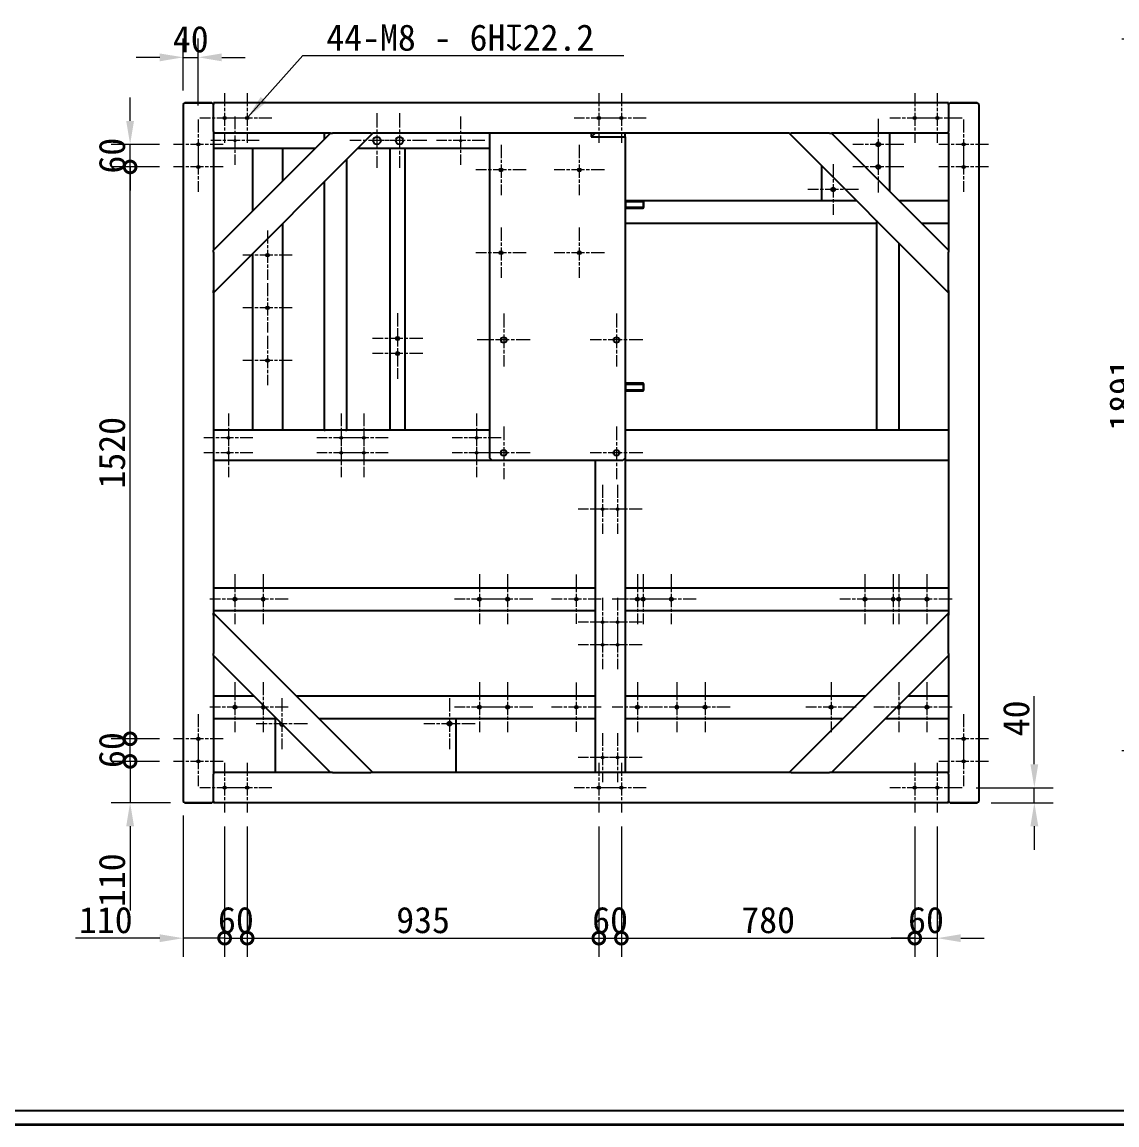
# Model space of a CAD drawing. Header units: millimetres. Extents: x 150 to 14713, y 137 to 10363.
# Drawn here: x 3353 to 6264, y 137 to 3069 of the extents above; entities that cross this region are included whole.
import ezdxf

# ---------------------------------------------------------------- set-up
doc = ezdxf.new("R2010")
doc.units = ezdxf.units.MM
doc.header["$LTSCALE"] = 25
doc.linetypes.add('CHAIN', pattern=[0.3543, 0.2362, -0.0295, 0.0591, -0.0295])
for name, color, linetype, lineweight, true_color in [('中心标记 (ISO)', 1, 'CHAIN', 18, 0xff0000), ('尺寸 (ISO)', 7, 'Continuous', 18, 0x008000), ('符号 (ISO)', 7, 'Continuous', 18, 0x008000)]:
    doc.layers.add(name, color=color, linetype=linetype, lineweight=lineweight, true_color=true_color)
doc.layers.add('可见 (ISO)', color=7, linetype='Continuous', lineweight=25)
doc.layers.add('图框 (ISO)', color=7, linetype='Continuous', lineweight=35)
doc.styles.add('文本样式74', font='SimSun.ttf')
doc.styles.add('最新国标', font='simfang.ttf')
doc.dimstyles.new('默认 (GB)', dxfattribs={"dimscale": 25, "dimtxt": 2.8, "dimasz": 2.5, "dimexe": 2, "dimexo": 1.5, "dimgap": 0.5, "dimtad": 1, "dimtoh": 1, "dimdsep": 46, "dimtxsty": '最新国标', "dimcen": 0.09, "dimdle": 10, "dimclrd": 256, "dimclre": 256, "dimclrt": 256, "dimaunit": 1, "dimadec": 3, "dimazin": 2, "dimtfac": 0.535714, "dimtdec": 3, "dimtmove": 0, "dimatfit": 3, "dimfxl": 0, "dimtolj": 1, "dimlwd": -1, "dimlwe": -1, "dimarcsym": 0})
doc.dimstyles.new('默认 (GB)$7', dxfattribs={"dimscale": 25, "dimtxt": 2.8, "dimasz": 2.5, "dimexe": 2, "dimexo": 1.5, "dimgap": 0.5, "dimtad": 1, "dimtoh": 1, "dimdsep": 46, "dimtxsty": '最新国标', "dimcen": 0.09, "dimdle": 10, "dimclrd": 256, "dimclre": 256, "dimclrt": 256, "dimaunit": 1, "dimadec": 3, "dimazin": 2, "dimtfac": 0.535714, "dimtdec": 3, "dimtmove": 0, "dimatfit": 3, "dimfxl": 0, "dimtolj": 1, "dimlwd": -1, "dimlwe": -1, "dimarcsym": 0})

# ---------------------------------------------------------------- blocks, each defined once
blk = doc.blocks.new('图框 最新国标')
at = {"layer": '图框 (ISO)', "color": 7, "linetype": 'Continuous', "lineweight": 25}
for q in [(6, 7), (18, 7)]:
    blk.add_line((587, 7), q, dxfattribs=at)
at = {"layer": '图框 (ISO)'}
blk.add_line((588.5, 5.5), (6, 5.5), dxfattribs=at)
at = {"layer": '图框 (ISO)', "style": '文本样式74'}
blk.add_attdef('零件代号_001', (44.45, 410.25), '', height=2.5, rotation=180, dxfattribs=at)
blk = doc.blocks.new('_DotSmall')
at = {"color": 0, "linetype": 'ByBlock', "const_width": 0.5}
blk.add_lwpolyline([(-0.0625, 0, 1), (0.0625, 0, 1)], format="xyb", close=True, dxfattribs=at)
blk = doc.blocks.new('*D41')
at = {"layer": 'Defpoints', "color": 0, "transparency": 16777216}
for p in [(3640.1, 1103.9), (3755.6, 1103.9), (3785.4, 993.9)]:
    blk.add_point(p, dxfattribs=at)
at = {"layer": '尺寸 (ISO)', "color": 116, "true_color": 0x00803f, "transparency": 16777216}
for p, q in [((3640.1, 1103.9), (3640.1, 1228.9)), ((3718.1, 1103.9), (3590.1, 1103.9)), ((3640.1, 1103.9), (3640.1, 993.9)), ((3747.9, 993.9), (3590.1, 993.9)), ((3640.1, 931.4), (3640.1, 707.1))]:
    blk.add_line(p, q, dxfattribs=at)
blk.add_solid([(3629.7, 931.4), (3650.5, 931.4), (3640.1, 993.9)], dxfattribs=at)
at = {"layer": '尺寸 (ISO)', "color": 116, "true_color": 0x00803f, "transparency": 16777216, "xscale": 62.5, "yscale": 62.5, "zscale": 62.5, "rotation": 270}
blk.add_blockref('_DotSmall', (3640.1, 1103.9), dxfattribs=at)
at = {"layer": '尺寸 (ISO)', "transparency": 16777216, "insert": (3592.2, 788), "char_height": 70, "attachment_point": 5, "rotation": 90, "style": '最新国标'}
blk.add_mtext('\\A1;110', dxfattribs=at)
blk = doc.blocks.new('*D42')
at = {"layer": 'Defpoints', "color": 0, "transparency": 16777216}
for p in [(3640.1, 1163.9), (3755.6, 1163.9), (3755.6, 1103.9)]:
    blk.add_point(p, dxfattribs=at)
at = {"layer": '尺寸 (ISO)', "color": 116, "true_color": 0x00803f, "transparency": 16777216}
for p, q in [((3718.1, 1163.9), (3590.1, 1163.9)), ((3640.1, 1103.9), (3640.1, 1163.9)), ((3718.1, 1103.9), (3590.1, 1103.9))]:
    blk.add_line(p, q, dxfattribs=at)
at = {"layer": '尺寸 (ISO)', "color": 116, "true_color": 0x00803f, "transparency": 16777216, "xscale": 62.5, "yscale": 62.5, "zscale": 62.5}
for p, rotation in [((3640.1, 1163.9), 90), ((3640.1, 1103.9), 270)]:
    blk.add_blockref('_DotSmall', p, dxfattribs=dict(at, rotation=rotation))
at = {"layer": '尺寸 (ISO)', "transparency": 16777216, "insert": (3592.2, 1133.9), "char_height": 70, "attachment_point": 5, "rotation": 90, "style": '最新国标'}
blk.add_mtext('\\A1;60', dxfattribs=at)
blk = doc.blocks.new('*D43')
at = {"layer": 'Defpoints', "color": 0, "transparency": 16777216}
for p in [(3640.1, 2683.9), (3755.6, 2683.9), (3755.6, 1163.9)]:
    blk.add_point(p, dxfattribs=at)
at = {"layer": '尺寸 (ISO)', "color": 116, "true_color": 0x00803f, "transparency": 16777216}
for p, q in [((3718.1, 2683.9), (3590.1, 2683.9)), ((3640.1, 1163.9), (3640.1, 2683.9)), ((3718.1, 1163.9), (3590.1, 1163.9))]:
    blk.add_line(p, q, dxfattribs=at)
at = {"layer": '尺寸 (ISO)', "color": 116, "true_color": 0x00803f, "transparency": 16777216, "xscale": 62.5, "yscale": 62.5, "zscale": 62.5}
for p, rotation in [((3640.1, 2683.9), 90), ((3640.1, 1163.9), 270)]:
    blk.add_blockref('_DotSmall', p, dxfattribs=dict(at, rotation=rotation))
at = {"layer": '尺寸 (ISO)', "transparency": 16777216, "insert": (3592.2, 1924.2), "char_height": 70, "attachment_point": 5, "rotation": 90, "style": '最新国标'}
blk.add_mtext('\\A1;1520', dxfattribs=at)
blk = doc.blocks.new('*D44')
at = {"layer": 'Defpoints', "color": 0, "transparency": 16777216}
for p in [(3640.1, 2743.9), (3755.6, 2743.9), (3755.6, 2683.9)]:
    blk.add_point(p, dxfattribs=at)
at = {"layer": '尺寸 (ISO)', "color": 116, "true_color": 0x00803f, "transparency": 16777216}
for p, q in [((3640.1, 2806.4), (3640.1, 2868.9)), ((3718.1, 2743.9), (3590.1, 2743.9)), ((3640.1, 2683.9), (3640.1, 2743.9)), ((3718.1, 2683.9), (3590.1, 2683.9)), ((3640.1, 2683.9), (3640.1, 2621.4))]:
    blk.add_line(p, q, dxfattribs=at)
blk.add_solid([(3629.7, 2806.4), (3650.5, 2806.4), (3640.1, 2743.9)], dxfattribs=at)
at = {"layer": '尺寸 (ISO)', "color": 116, "true_color": 0x00803f, "transparency": 16777216, "xscale": 62.5, "yscale": 62.5, "zscale": 62.5, "rotation": 90}
blk.add_blockref('_DotSmall', (3640.1, 2683.9), dxfattribs=at)
at = {"layer": '尺寸 (ISO)', "transparency": 16777216, "insert": (3592.2, 2713.9), "char_height": 70, "attachment_point": 5, "rotation": 90, "style": '最新国标'}
blk.add_mtext('\\A1;60', dxfattribs=at)
blk = doc.blocks.new('*D45')
at = {"layer": 'Defpoints', "color": 0, "transparency": 16777216}
for p in [(3781.4, 997.9), (3891.4, 968.1), (3891.4, 633.9)]:
    blk.add_point(p, dxfattribs=at)
at = {"layer": '尺寸 (ISO)', "color": 116, "true_color": 0x00803f, "transparency": 16777216}
for p, q in [((3781.4, 960.4), (3781.4, 583.9)), ((3891.4, 930.6), (3891.4, 583.9)), ((3718.9, 633.9), (3494.6, 633.9)), ((3891.4, 633.9), (3781.4, 633.9)), ((3891.4, 633.9), (4016.4, 633.9))]:
    blk.add_line(p, q, dxfattribs=at)
blk.add_solid([(3718.9, 644.3), (3718.9, 623.5), (3781.4, 633.9)], dxfattribs=at)
at = {"layer": '尺寸 (ISO)', "color": 116, "true_color": 0x00803f, "transparency": 16777216, "xscale": 62.5, "yscale": 62.5, "zscale": 62.5, "rotation": 180}
blk.add_blockref('_DotSmall', (3891.4, 633.9), dxfattribs=at)
at = {"layer": '尺寸 (ISO)', "transparency": 16777216, "insert": (3575.5, 681.8), "char_height": 70, "attachment_point": 5, "style": '最新国标'}
blk.add_mtext('\\A1;110', dxfattribs=at)
blk = doc.blocks.new('*D46')
at = {"layer": 'Defpoints', "color": 0, "transparency": 16777216}
for p in [(3891.4, 968.1), (3951.4, 968.1), (3951.4, 633.9)]:
    blk.add_point(p, dxfattribs=at)
at = {"layer": '尺寸 (ISO)', "color": 116, "true_color": 0x00803f, "transparency": 16777216}
for p, q in [((3891.4, 930.6), (3891.4, 583.9)), ((3951.4, 930.6), (3951.4, 583.9)), ((3891.4, 633.9), (3951.4, 633.9))]:
    blk.add_line(p, q, dxfattribs=at)
at = {"layer": '尺寸 (ISO)', "color": 116, "true_color": 0x00803f, "transparency": 16777216, "xscale": 62.5, "yscale": 62.5, "zscale": 62.5, "rotation": 180}
blk.add_blockref('_DotSmall', (3891.4, 633.9), dxfattribs=at)
at = {"layer": '尺寸 (ISO)', "color": 116, "true_color": 0x00803f, "transparency": 16777216, "xscale": 62.5, "yscale": 62.5, "zscale": 62.5}
blk.add_blockref('_DotSmall', (3951.4, 633.9), dxfattribs=at)
at = {"layer": '尺寸 (ISO)', "transparency": 16777216, "insert": (3921.4, 681.8), "char_height": 70, "attachment_point": 5, "style": '最新国标'}
blk.add_mtext('\\A1;60', dxfattribs=at)
blk = doc.blocks.new('*D47')
at = {"layer": 'Defpoints', "color": 0, "transparency": 16777216}
for p in [(3951.4, 968.1), (4886.4, 968.1), (4886.4, 633.9)]:
    blk.add_point(p, dxfattribs=at)
at = {"layer": '尺寸 (ISO)', "color": 116, "true_color": 0x00803f, "transparency": 16777216}
for p, q in [((3951.4, 930.6), (3951.4, 583.9)), ((4886.4, 930.6), (4886.4, 583.9)), ((3951.4, 633.9), (4886.4, 633.9))]:
    blk.add_line(p, q, dxfattribs=at)
at = {"layer": '尺寸 (ISO)', "color": 116, "true_color": 0x00803f, "transparency": 16777216, "xscale": 62.5, "yscale": 62.5, "zscale": 62.5, "rotation": 180}
blk.add_blockref('_DotSmall', (3951.4, 633.9), dxfattribs=at)
at = {"layer": '尺寸 (ISO)', "color": 116, "true_color": 0x00803f, "transparency": 16777216, "xscale": 62.5, "yscale": 62.5, "zscale": 62.5}
blk.add_blockref('_DotSmall', (4886.4, 633.9), dxfattribs=at)
at = {"layer": '尺寸 (ISO)', "transparency": 16777216, "insert": (4419.2, 681.8), "char_height": 70, "attachment_point": 5, "style": '最新国标'}
blk.add_mtext('\\A1;935', dxfattribs=at)
blk = doc.blocks.new('*D48')
at = {"layer": 'Defpoints', "color": 0, "transparency": 16777216}
for p in [(4886.4, 968.1), (4946.4, 968.1), (4946.4, 633.9)]:
    blk.add_point(p, dxfattribs=at)
at = {"layer": '尺寸 (ISO)', "color": 116, "true_color": 0x00803f, "transparency": 16777216}
for p, q in [((4886.4, 930.6), (4886.4, 583.9)), ((4946.4, 930.6), (4946.4, 583.9)), ((4886.4, 633.9), (4946.4, 633.9))]:
    blk.add_line(p, q, dxfattribs=at)
at = {"layer": '尺寸 (ISO)', "color": 116, "true_color": 0x00803f, "transparency": 16777216, "xscale": 62.5, "yscale": 62.5, "zscale": 62.5, "rotation": 180}
blk.add_blockref('_DotSmall', (4886.4, 633.9), dxfattribs=at)
at = {"layer": '尺寸 (ISO)', "color": 116, "true_color": 0x00803f, "transparency": 16777216, "xscale": 62.5, "yscale": 62.5, "zscale": 62.5}
blk.add_blockref('_DotSmall', (4946.4, 633.9), dxfattribs=at)
at = {"layer": '尺寸 (ISO)', "transparency": 16777216, "insert": (4916.4, 681.8), "char_height": 70, "attachment_point": 5, "style": '最新国标'}
blk.add_mtext('\\A1;60', dxfattribs=at)
blk = doc.blocks.new('*D49')
at = {"layer": 'Defpoints', "color": 0, "transparency": 16777216}
for p in [(4946.4, 968.1), (5726.4, 968.1), (5726.4, 633.9)]:
    blk.add_point(p, dxfattribs=at)
at = {"layer": '尺寸 (ISO)', "color": 116, "true_color": 0x00803f, "transparency": 16777216}
for p, q in [((4946.4, 930.6), (4946.4, 583.9)), ((5726.4, 930.6), (5726.4, 583.9)), ((4946.4, 633.9), (5726.4, 633.9))]:
    blk.add_line(p, q, dxfattribs=at)
at = {"layer": '尺寸 (ISO)', "color": 116, "true_color": 0x00803f, "transparency": 16777216, "xscale": 62.5, "yscale": 62.5, "zscale": 62.5, "rotation": 180}
blk.add_blockref('_DotSmall', (4946.4, 633.9), dxfattribs=at)
at = {"layer": '尺寸 (ISO)', "color": 116, "true_color": 0x00803f, "transparency": 16777216, "xscale": 62.5, "yscale": 62.5, "zscale": 62.5}
blk.add_blockref('_DotSmall', (5726.4, 633.9), dxfattribs=at)
at = {"layer": '尺寸 (ISO)', "transparency": 16777216, "insert": (5336.7, 681.8), "char_height": 70, "attachment_point": 5, "style": '最新国标'}
blk.add_mtext('\\A1;780', dxfattribs=at)
blk = doc.blocks.new('*D50')
at = {"layer": 'Defpoints', "color": 0, "transparency": 16777216}
for p in [(5726.4, 968.1), (5786.4, 968.1), (5786.4, 633.9)]:
    blk.add_point(p, dxfattribs=at)
at = {"layer": '尺寸 (ISO)', "color": 116, "true_color": 0x00803f, "transparency": 16777216}
for p, q in [((5726.4, 930.6), (5726.4, 583.9)), ((5786.4, 930.6), (5786.4, 583.9)), ((5726.4, 633.9), (5663.9, 633.9)), ((5726.4, 633.9), (5786.4, 633.9)), ((5848.9, 633.9), (5911.4, 633.9))]:
    blk.add_line(p, q, dxfattribs=at)
blk.add_solid([(5848.9, 644.3), (5848.9, 623.5), (5786.4, 633.9)], dxfattribs=at)
at = {"layer": '尺寸 (ISO)', "color": 116, "true_color": 0x00803f, "transparency": 16777216, "xscale": 62.5, "yscale": 62.5, "zscale": 62.5}
blk.add_blockref('_DotSmall', (5726.4, 633.9), dxfattribs=at)
at = {"layer": '尺寸 (ISO)', "transparency": 16777216, "insert": (5756.4, 681.8), "char_height": 70, "attachment_point": 5, "style": '最新国标'}
blk.add_mtext('\\A1;60', dxfattribs=at)
blk = doc.blocks.new('*D51')
at = {"layer": 'Defpoints', "color": 0, "transparency": 16777216}
for p in [(3821.4, 2975.2), (3781.4, 2849.9), (3821.4, 2809.7)]:
    blk.add_point(p, dxfattribs=at)
at = {"layer": '尺寸 (ISO)', "color": 116, "true_color": 0x00803f, "transparency": 16777216}
for p, q in [((3781.4, 2887.4), (3781.4, 3025.2)), ((3821.4, 2847.2), (3821.4, 3025.2)), ((3718.9, 2975.2), (3656.4, 2975.2)), ((3781.4, 2975.2), (3821.4, 2975.2)), ((3883.9, 2975.2), (3946.4, 2975.2))]:
    blk.add_line(p, q, dxfattribs=at)
for points in [[(3718.9, 2985.6), (3718.9, 2964.7), (3781.4, 2975.2)], [(3883.9, 2985.6), (3883.9, 2964.7), (3821.4, 2975.2)]]:
    blk.add_solid(points, dxfattribs=at)
at = {"layer": '尺寸 (ISO)', "transparency": 16777216, "insert": (3801.4, 3023.1), "char_height": 70, "attachment_point": 5, "style": '最新国标'}
blk.add_mtext('\\A1;40', dxfattribs=at)
blk = doc.blocks.new('*D52')
at = {"layer": 'Defpoints', "color": 0, "transparency": 16777216}
for p in [(5852.3, 1033.9), (5892.4, 993.9), (6044.4, 993.9)]:
    blk.add_point(p, dxfattribs=at)
at = {"layer": '尺寸 (ISO)', "color": 116, "true_color": 0x00803f, "transparency": 16777216}
for p, q in [((6044.4, 1096.4), (6044.4, 1277.5)), ((5889.8, 1033.9), (6094.4, 1033.9)), ((6044.4, 993.9), (6044.4, 1033.9)), ((5929.9, 993.9), (6094.4, 993.9)), ((6044.4, 931.4), (6044.4, 868.9))]:
    blk.add_line(p, q, dxfattribs=at)
for points in [[(6034, 1096.4), (6054.8, 1096.4), (6044.4, 1033.9)], [(6034, 931.4), (6054.8, 931.4), (6044.4, 993.9)]]:
    blk.add_solid(points, dxfattribs=at)
at = {"layer": '尺寸 (ISO)', "transparency": 16777216, "insert": (5996.5, 1218.2), "char_height": 70, "attachment_point": 5, "rotation": 90, "style": '最新国标'}
blk.add_mtext('\\A1;40', dxfattribs=at)
blk = doc.blocks.new('*D141')
at = {"layer": 'Defpoints', "color": 0, "transparency": 16777216}
for p in [(6327.2, 3023.2), (7124.7, 3023.2), (7383.4, 1132.2)]:
    blk.add_point(p, dxfattribs=at)
at = {"layer": '尺寸 (ISO)', "color": 116, "true_color": 0x00803f, "transparency": 16777216}
for p, q in [((7087.2, 3023.2), (6277.2, 3023.2)), ((6327.2, 1194.7), (6327.2, 2960.7)), ((7345.9, 1132.2), (6277.2, 1132.2))]:
    blk.add_line(p, q, dxfattribs=at)
for points in [[(6316.8, 2960.7), (6337.6, 2960.7), (6327.2, 3023.2)], [(6316.8, 1194.7), (6337.6, 1194.7), (6327.2, 1132.2)]]:
    blk.add_solid(points, dxfattribs=at)
at = {"layer": '尺寸 (ISO)', "transparency": 16777216, "insert": (6279.3, 2077.7), "char_height": 70, "attachment_point": 5, "rotation": 90, "style": '最新国标'}
blk.add_mtext('\\A1;1891', dxfattribs=at)

msp = doc.modelspace()

# ---------------------------------------------------------------- linework, layer by layer
at = {"layer": '中心标记 (ISO)', "ltscale": 5.851385}
for p, q in [((3891.428, 2879.741), (3891.428, 2748.094)), ((3951.428, 2879.741), (3951.428, 2748.094)), ((4886.428, 2879.741), (4886.428, 2748.094)), ((4946.428, 2879.741), (4946.428, 2748.094)), ((5726.428, 2879.741), (5726.428, 2748.094)), ((5786.428, 2879.741), (5786.428, 2748.094)), ((3821.428, 2809.741), (3821.428, 2678.094)), ((3957.251, 2813.918), (3825.604, 2813.918)), ((4017.251, 2813.918), (3885.604, 2813.918)), ((4952.251, 2813.918), (4820.604, 2813.918)), ((5012.251, 2813.918), (4880.604, 2813.918)), ((5792.251, 2813.918), (5660.604, 2813.918)), ((5852.251, 2813.918), (5720.604, 2813.918)), ((5856.428, 2809.741), (5856.428, 2678.094)), ((3887.251, 2743.918), (3755.604, 2743.918)), ((3821.428, 2749.741), (3821.428, 2618.094)), ((5922.251, 2743.918), (5790.604, 2743.918)), ((5856.428, 2749.741), (5856.428, 2618.094)), ((3887.251, 2683.918), (3755.604, 2683.918)), ((5922.251, 2683.918), (5790.604, 2683.918)), ((4005.428, 2515.241), (4005.428, 2383.594)), ((4071.251, 2449.418), (3939.604, 2449.418)), ((4005.428, 2375.241), (4005.428, 2243.594)), ((4071.251, 2309.418), (3939.604, 2309.418)), ((4005.428, 2235.241), (4005.428, 2103.594)), ((4071.251, 2169.418), (3939.604, 2169.418)), ((4826.428, 1600.741), (4826.428, 1469.094)), ((4892.251, 1534.918), (4760.604, 1534.918)), ((4826.428, 1313.741), (4826.428, 1182.094)), ((4892.251, 1247.918), (4760.604, 1247.918)), ((3821.428, 1229.741), (3821.428, 1098.094)), ((5856.428, 1229.741), (5856.428, 1098.094)), ((3887.251, 1163.918), (3755.604, 1163.918)), ((3821.428, 1169.741), (3821.428, 1038.094)), ((5922.251, 1163.918), (5790.604, 1163.918)), ((5856.428, 1169.741), (5856.428, 1038.094)), ((3887.251, 1103.918), (3755.604, 1103.918)), ((3891.428, 1099.741), (3891.428, 968.094)), ((3951.428, 1099.741), (3951.428, 968.094)), ((4886.428, 1099.741), (4886.428, 968.094)), ((4946.428, 1099.741), (4946.428, 968.094)), ((5726.428, 1099.741), (5726.428, 968.094)), ((5786.428, 1099.741), (5786.428, 968.094)), ((5922.251, 1103.918), (5790.604, 1103.918)), ((3957.251, 1033.918), (3825.604, 1033.918)), ((4017.251, 1033.918), (3885.604, 1033.918)), ((4952.251, 1033.918), (4820.604, 1033.918)), ((5012.251, 1033.918), (4880.604, 1033.918)), ((5792.251, 1033.918), (5660.604, 1033.918)), ((5852.251, 1033.918), (5720.604, 1033.918))]:
    msp.add_line(p, q, dxfattribs=at)
at = {"layer": '中心标记 (ISO)', "ltscale": 5.700038}
for p, q in [((3918.928, 2818.039), (3918.928, 2689.797)), ((4518.928, 2818.039), (4518.928, 2689.797)), ((3983.049, 2753.918), (3854.807, 2753.918)), ((4583.049, 2753.918), (4454.807, 2753.918))]:
    msp.add_line(p, q, dxfattribs=at)
at = {"layer": '中心标记 (ISO)', "ltscale": 6.444903}
for p, q in [((4296.428, 2826.418), (4296.428, 2681.418)), ((4356.428, 2826.418), (4356.428, 2681.418)), ((4368.928, 2753.918), (4223.928, 2753.918)), ((4428.928, 2753.918), (4283.928, 2753.918))]:
    msp.add_line(p, q, dxfattribs=at)
at = {"layer": '中心标记 (ISO)', "ltscale": 6.005132}
for p, q in [((5629.428, 2811.471), (5629.428, 2676.365)), ((5696.981, 2743.918), (5561.875, 2743.918)), ((5629.428, 2751.471), (5629.428, 2616.365)), ((5509.428, 2691.471), (5509.428, 2556.365)), ((5696.981, 2683.918), (5561.875, 2683.918)), ((5576.981, 2623.918), (5441.875, 2623.918))]:
    msp.add_line(p, q, dxfattribs=at)
at = {"layer": '中心标记 (ISO)', "ltscale": 5.928236}
for p, q in [((4626.428, 2742.606), (4626.428, 2609.23)), ((4834.428, 2742.606), (4834.428, 2609.23)), ((4693.116, 2675.918), (4559.74, 2675.918)), ((4901.116, 2675.918), (4767.74, 2675.918)), ((4626.428, 2522.606), (4626.428, 2389.23)), ((4834.428, 2522.606), (4834.428, 2389.23)), ((4693.116, 2455.918), (4559.74, 2455.918)), ((4901.116, 2455.918), (4767.74, 2455.918)), ((3918.928, 1601.606), (3918.928, 1468.23)), ((3993.928, 1601.606), (3993.928, 1468.23)), ((4568.928, 1601.606), (4568.928, 1468.23)), ((4643.928, 1601.606), (4643.928, 1468.23)), ((4988.928, 1601.606), (4988.928, 1468.23)), ((5003.928, 1601.606), (5003.928, 1468.23)), ((5078.928, 1601.606), (5078.928, 1468.23)), ((5593.928, 1601.606), (5593.928, 1468.23)), ((5668.928, 1601.606), (5668.928, 1468.23)), ((5683.928, 1601.606), (5683.928, 1468.23)), ((5758.928, 1601.606), (5758.928, 1468.23)), ((3985.616, 1534.918), (3852.24, 1534.918)), ((4060.616, 1534.918), (3927.24, 1534.918)), ((4635.616, 1534.918), (4502.24, 1534.918)), ((4710.616, 1534.918), (4577.24, 1534.918)), ((5055.616, 1534.918), (4922.24, 1534.918)), ((5070.616, 1534.918), (4937.24, 1534.918)), ((5145.616, 1534.918), (5012.24, 1534.918)), ((5660.616, 1534.918), (5527.24, 1534.918)), ((5735.616, 1534.918), (5602.24, 1534.918)), ((5750.616, 1534.918), (5617.24, 1534.918)), ((5825.616, 1534.918), (5692.24, 1534.918)), ((3918.928, 1314.606), (3918.928, 1181.23)), ((3993.928, 1314.606), (3993.928, 1181.23)), ((4568.928, 1314.606), (4568.928, 1181.23)), ((4643.928, 1314.606), (4643.928, 1181.23)), ((4988.928, 1314.606), (4988.928, 1181.23)), ((5093.928, 1314.606), (5093.928, 1181.23)), ((5168.928, 1314.606), (5168.928, 1181.23)), ((5503.928, 1314.606), (5503.928, 1181.23)), ((5683.928, 1314.606), (5683.928, 1181.23)), ((5758.928, 1314.606), (5758.928, 1181.23)), ((3985.616, 1247.918), (3852.24, 1247.918)), ((4060.616, 1247.918), (3927.24, 1247.918)), ((4635.616, 1247.918), (4502.24, 1247.918)), ((4710.616, 1247.918), (4577.24, 1247.918)), ((5055.616, 1247.918), (4922.24, 1247.918)), ((5160.616, 1247.918), (5027.24, 1247.918)), ((5235.616, 1247.918), (5102.24, 1247.918)), ((5570.616, 1247.918), (5437.24, 1247.918)), ((5750.616, 1247.918), (5617.24, 1247.918)), ((5825.616, 1247.918), (5692.24, 1247.918))]:
    msp.add_line(p, q, dxfattribs=at)
at = {"layer": '中心标记 (ISO)', "ltscale": 5.955972}
for p, q in [((4351.428, 2294.918), (4351.428, 2160.918)), ((4351.428, 2254.918), (4351.428, 2120.918)), ((4418.428, 2227.918), (4284.428, 2227.918)), ((4418.428, 2187.918), (4284.428, 2187.918))]:
    msp.add_line(p, q, dxfattribs=at)
at = {"layer": '中心标记 (ISO)', "ltscale": 6.235714}
for p, q in [((4633.428, 2294.065), (4633.428, 2153.771)), ((4933.428, 2294.065), (4933.428, 2153.771)), ((4703.575, 2223.918), (4563.281, 2223.918)), ((5003.575, 2223.918), (4863.281, 2223.918)), ((4633.428, 1994.065), (4633.428, 1853.771)), ((4933.428, 1994.065), (4933.428, 1853.771)), ((4703.575, 1923.918), (4563.281, 1923.918)), ((5003.575, 1923.918), (4863.281, 1923.918))]:
    msp.add_line(p, q, dxfattribs=at)
at = {"layer": '中心标记 (ISO)', "ltscale": 5.774489}
for p, q in [((3901.428, 2028.876), (3901.428, 1898.959)), ((4201.428, 2028.876), (4201.428, 1898.959)), ((4261.428, 2028.876), (4261.428, 1898.959)), ((4561.428, 2028.876), (4561.428, 1898.959)), ((3901.428, 1988.876), (3901.428, 1858.959)), ((4201.428, 1988.876), (4201.428, 1858.959)), ((4261.428, 1988.876), (4261.428, 1858.959)), ((4561.428, 1988.876), (4561.428, 1858.959)), ((3966.386, 1963.918), (3836.469, 1963.918)), ((4266.386, 1963.918), (4136.469, 1963.918)), ((4326.386, 1963.918), (4196.469, 1963.918)), ((4626.386, 1963.918), (4496.469, 1963.918)), ((3966.386, 1923.918), (3836.469, 1923.918)), ((4266.386, 1923.918), (4136.469, 1923.918)), ((4326.386, 1923.918), (4196.469, 1923.918)), ((4626.386, 1923.918), (4496.469, 1923.918)), ((4896.428, 1838.876), (4896.428, 1708.959)), ((4936.428, 1838.876), (4936.428, 1708.959)), ((4961.386, 1773.918), (4831.469, 1773.918)), ((5001.386, 1773.918), (4871.469, 1773.918)), ((4896.428, 1538.876), (4896.428, 1408.959)), ((4936.428, 1538.876), (4936.428, 1408.959)), ((4961.386, 1473.918), (4831.469, 1473.918)), ((5001.386, 1473.918), (4871.469, 1473.918)), ((4896.428, 1478.876), (4896.428, 1348.959)), ((4936.428, 1478.876), (4936.428, 1348.959)), ((4961.386, 1413.918), (4831.469, 1413.918)), ((5001.386, 1413.918), (4871.469, 1413.918)), ((4896.428, 1178.876), (4896.428, 1048.959)), ((4936.428, 1178.876), (4936.428, 1048.959)), ((4961.386, 1113.918), (4831.469, 1113.918)), ((5001.386, 1113.918), (4871.469, 1113.918))]:
    msp.add_line(p, q, dxfattribs=at)
at = {"layer": '中心标记 (ISO)', "ltscale": 6.044868}
for p, q in [((4043.428, 1271.918), (4043.428, 1135.918)), ((4489.428, 1271.918), (4489.428, 1135.918)), ((4111.428, 1203.918), (3975.428, 1203.918)), ((4557.428, 1203.918), (4421.428, 1203.918))]:
    msp.add_line(p, q, dxfattribs=at)
at = {"layer": '可见 (ISO)'}
for p, q in [((3781.428, 2849.918), (3781.428, 997.918)), ((3857.428, 2853.918), (3785.428, 2853.918)), ((3785.428, 2853.918), (3857.428, 2853.918)), ((5816.428, 2853.918), (3861.428, 2853.918)), ((3861.428, 2853.918), (3861.428, 2849.918)), ((3861.428, 2777.918), (3861.428, 2849.918)), ((5816.428, 2849.918), (5816.428, 2853.918)), ((5816.428, 2849.918), (5816.428, 2777.918)), ((5892.428, 2853.918), (5820.428, 2853.918)), ((5820.428, 2853.918), (5892.428, 2853.918)), ((5896.428, 2849.918), (5896.428, 997.918)), ((3861.428, 2777.918), (3861.428, 2773.918)), ((3861.428, 2349.654), (4285.692, 2773.918)), ((3861.428, 2462.791), (4172.555, 2773.918)), ((4172.555, 2773.918), (3861.428, 2773.918)), ((3861.428, 2773.918), (3861.428, 2462.791)), ((4155.928, 2773.918), (4155.928, 2757.291)), ((4172.555, 2773.918), (4178.212, 2773.918)), ((4280.035, 2773.918), (4178.212, 2773.918)), ((4280.035, 2773.918), (4285.692, 2773.918)), ((5392.164, 2773.918), (4285.692, 2773.918)), ((4596.428, 1909.918), (4596.428, 2773.918)), ((4866.428, 2773.918), (4866.428, 2763.918)), ((4866.428, 2763.918), (4876.428, 2773.918)), ((4866.428, 2763.918), (4956.428, 2763.918)), ((4956.428, 2763.918), (4956.428, 2773.918)), ((4956.428, 2763.918), (4956.428, 1909.918)), ((5392.164, 2773.918), (5397.821, 2773.918)), ((5392.164, 2773.918), (5816.428, 2349.654)), ((5499.644, 2773.918), (5397.821, 2773.918)), ((5499.644, 2773.918), (5505.301, 2773.918)), ((5505.301, 2773.918), (5816.428, 2462.791)), ((5816.428, 2773.918), (5505.301, 2773.918)), ((5659.428, 2773.918), (5659.428, 2619.791)), ((5816.428, 2773.918), (5816.428, 2777.918)), ((5816.428, 2773.918), (5816.428, 2462.791)), ((3861.428, 2733.918), (4132.555, 2733.918)), ((3965.428, 2733.918), (3965.428, 2566.791)), ((4045.428, 2733.918), (4045.428, 2646.791)), ((4245.692, 2733.918), (4596.428, 2733.918)), ((4331.428, 1983.918), (4331.428, 2733.918)), ((4371.428, 1983.918), (4371.428, 2733.918)), ((4215.928, 1983.918), (4215.928, 2704.154)), ((5479.428, 2593.918), (5479.428, 2686.654)), ((4155.928, 2644.154), (4155.928, 1983.918)), ((4959.428, 2593.918), (4956.428, 2593.918)), ((4958.428, 2576.918), (4958.428, 2590.918)), ((5003.428, 2593.918), (4959.428, 2593.918)), ((4959.428, 2591.918), (5003.428, 2591.918)), ((5479.428, 2593.918), (5003.428, 2593.918)), ((5004.428, 2590.918), (5004.428, 2576.918)), ((5006.428, 2576.918), (5006.428, 2590.918)), ((5572.164, 2593.918), (5479.428, 2593.918)), ((5816.428, 2593.918), (5685.301, 2593.918)), ((5003.428, 2575.918), (4959.428, 2575.918)), ((4959.428, 2573.918), (5003.428, 2573.918)), ((4045.428, 2533.654), (4045.428, 1983.918)), ((5624.428, 2533.918), (4956.428, 2533.918)), ((5624.428, 2541.654), (5624.428, 1983.918)), ((5816.428, 2533.918), (5745.301, 2533.918)), ((3861.428, 2457.134), (3861.428, 2462.791)), ((5684.428, 2481.654), (5684.428, 1983.918)), ((5816.428, 2462.791), (5816.428, 2457.134)), ((3861.428, 2457.134), (3861.428, 2355.31)), ((3965.428, 2453.654), (3965.428, 1983.918)), ((5816.428, 2355.31), (5816.428, 2457.134)), ((3861.428, 2349.654), (3861.428, 2355.31)), ((3861.428, 2349.654), (3861.428, 1498.182)), ((5816.428, 2355.31), (5816.428, 2349.654)), ((5816.428, 2349.654), (5816.428, 1498.182)), ((4958.428, 2091.918), (4958.428, 2105.918)), ((5003.428, 2108.918), (4959.428, 2108.918)), ((4959.428, 2106.918), (5003.428, 2106.918)), ((5003.428, 2090.918), (4959.428, 2090.918)), ((4959.428, 2088.918), (5003.428, 2088.918)), ((5004.428, 2105.918), (5004.428, 2091.918)), ((5006.428, 2091.918), (5006.428, 2105.918)), ((4155.928, 1983.918), (3861.428, 1983.918)), ((4155.928, 1983.918), (4158.928, 1983.918)), ((4212.928, 1983.918), (4158.928, 1983.918)), ((4212.928, 1983.918), (4215.928, 1983.918)), ((4596.428, 1983.918), (4215.928, 1983.918)), ((5816.428, 1983.918), (4956.428, 1983.918)), ((4602.428, 1903.918), (4596.428, 1909.918)), ((4956.428, 1909.918), (4950.428, 1903.918)), ((4956.428, 1909.918), (4956.428, 1073.918)), ((4602.428, 1903.918), (3861.428, 1903.918)), ((4950.428, 1903.918), (4602.428, 1903.918)), ((4876.428, 1903.918), (4876.428, 1073.918)), ((5816.428, 1903.918), (4956.428, 1903.918)), ((3861.428, 1564.918), (4876.428, 1564.918)), ((4956.428, 1564.918), (5816.428, 1564.918)), ((3861.428, 1504.918), (4876.428, 1504.918)), ((3861.428, 1492.525), (3861.428, 1498.182)), ((4285.692, 1073.918), (3861.428, 1498.182)), ((4956.428, 1504.918), (5816.428, 1504.918)), ((5816.428, 1498.182), (5392.164, 1073.918)), ((5816.428, 1498.182), (5816.428, 1492.525)), ((3861.428, 1492.525), (3861.428, 1390.702)), ((5816.428, 1390.702), (5816.428, 1492.525)), ((3861.428, 1385.045), (3861.428, 1390.702)), ((4172.555, 1073.918), (3861.428, 1385.045)), ((3861.428, 1385.045), (3861.428, 1073.918)), ((5816.428, 1385.045), (5505.301, 1073.918)), ((5816.428, 1390.702), (5816.428, 1385.045)), ((5816.428, 1385.045), (5816.428, 1073.918)), ((3861.428, 1277.918), (3968.555, 1277.918)), ((4081.692, 1277.918), (4876.428, 1277.918)), ((4956.428, 1277.918), (5596.164, 1277.918)), ((5709.301, 1277.918), (5816.428, 1277.918)), ((3861.428, 1217.918), (4026.428, 1217.918)), ((4026.428, 1073.918), (4026.428, 1217.918)), ((4026.428, 1217.918), (4028.555, 1217.918)), ((4141.692, 1217.918), (4506.428, 1217.918)), ((4506.428, 1217.918), (4506.428, 1073.918)), ((4506.428, 1217.918), (4876.428, 1217.918)), ((4956.428, 1217.918), (5536.164, 1217.918)), ((5649.301, 1217.918), (5816.428, 1217.918)), ((4172.555, 1073.918), (3861.428, 1073.918)), ((3861.428, 1073.918), (3861.428, 1069.918)), ((3861.428, 997.918), (3861.428, 1069.918)), ((4178.212, 1073.918), (4172.555, 1073.918)), ((4178.212, 1073.918), (4280.035, 1073.918)), ((4285.692, 1073.918), (4280.035, 1073.918)), ((5392.164, 1073.918), (4285.692, 1073.918)), ((5397.821, 1073.918), (5392.164, 1073.918)), ((5397.821, 1073.918), (5499.644, 1073.918)), ((5505.301, 1073.918), (5499.644, 1073.918)), ((5816.428, 1073.918), (5505.301, 1073.918)), ((5816.428, 1069.918), (5816.428, 1073.918)), ((5816.428, 1069.918), (5816.428, 997.918)), ((3861.428, 997.918), (3861.428, 993.918)), ((5816.428, 993.918), (5816.428, 997.918)), ((3785.428, 993.918), (3857.428, 993.918)), ((3857.428, 993.918), (3785.428, 993.918)), ((5816.428, 993.918), (3861.428, 993.918)), ((5820.428, 993.918), (5892.428, 993.918)), ((5892.428, 993.918), (5820.428, 993.918))]:
    msp.add_line(p, q, dxfattribs=at)
for centre, radius in [((3891.428, 2813.918), 3.324), ((3951.428, 2813.918), 3.324), ((4886.428, 2813.918), 3.324), ((4946.428, 2813.918), 3.324), ((5726.428, 2813.918), 3.324), ((5786.428, 2813.918), 3.324), ((4296.428, 2753.918), 10), ((4356.428, 2753.918), 10), ((3821.428, 2743.918), 3.324), ((3918.928, 2753.918), 1.621), ((4518.928, 2753.918), 1.621), ((5629.428, 2743.918), 5.053), ((5856.428, 2743.918), 3.324), ((3821.428, 2683.918), 3.324), ((4626.428, 2675.918), 4.188), ((4834.428, 2675.918), 4.188), ((5629.428, 2683.918), 5.053), ((5856.428, 2683.918), 3.324), ((5509.428, 2623.918), 5.053), ((4005.428, 2449.418), 3.324), ((4626.428, 2455.918), 4.188), ((4834.428, 2455.918), 4.188), ((4005.428, 2309.418), 3.324), ((4351.428, 2227.918), 4.5), ((4633.428, 2223.918), 7.647), ((4933.428, 2223.918), 7.647), ((4005.428, 2169.418), 3.324), ((4351.428, 2187.918), 4.5), ((3901.428, 1963.918), 2.458), ((4201.428, 1963.918), 2.458), ((4261.428, 1963.918), 2.458), ((4561.428, 1963.918), 2.458), ((3901.428, 1923.918), 2.458), ((4201.428, 1923.918), 2.458), ((4261.428, 1923.918), 2.458), ((4561.428, 1923.918), 2.458), ((4633.428, 1923.918), 7.647), ((4933.428, 1923.918), 7.647), ((4896.428, 1773.918), 2.459), ((4936.428, 1773.918), 2.459), ((3918.928, 1534.918), 4.188), ((3993.928, 1534.918), 4.188), ((4568.928, 1534.918), 4.188), ((4643.928, 1534.918), 4.188), ((4826.428, 1534.918), 3.324), ((4988.928, 1534.918), 4.188), ((5003.928, 1534.918), 4.188), ((5078.928, 1534.918), 4.188), ((5593.928, 1534.918), 4.188), ((5668.928, 1534.918), 4.188), ((5683.928, 1534.918), 4.188), ((5758.928, 1534.918), 4.188), ((4896.428, 1473.918), 2.459), ((4936.428, 1473.918), 2.459), ((4896.428, 1413.918), 2.459), ((4936.428, 1413.918), 2.459), ((3918.928, 1247.918), 4.188), ((4568.928, 1247.918), 4.188), ((4643.928, 1247.918), 4.188), ((4826.428, 1247.918), 3.324), ((4988.928, 1247.918), 4.188), ((5093.928, 1247.918), 4.188), ((5168.928, 1247.918), 4.188), ((5503.928, 1247.918), 4.188), ((5758.928, 1247.918), 4.188), ((4489.428, 1203.918), 5.5), ((3821.428, 1163.918), 3.324), ((5856.428, 1163.918), 3.324), ((4896.428, 1113.918), 2.459), ((4936.428, 1113.918), 2.459), ((3821.428, 1103.918), 3.324), ((5856.428, 1103.918), 3.324), ((3891.428, 1033.918), 3.324), ((3951.428, 1033.918), 3.324), ((4886.428, 1033.918), 3.324), ((4946.428, 1033.918), 3.324), ((5726.428, 1033.918), 3.324), ((5786.428, 1033.918), 3.324)]:
    msp.add_circle(centre, radius, dxfattribs=at)
for centre, radius, start, end in [((3785.428, 2849.918), 4, 90, 180), ((3785.428, 2849.918), 4, 90, 180), ((3857.428, 2849.918), 4, 0, 90), ((3857.428, 2849.918), 4, 0, 90), ((5820.428, 2849.918), 4, 90, 180), ((5820.428, 2849.918), 4, 90, 180), ((5892.428, 2849.918), 4, 0, 90), ((5892.428, 2849.918), 4, 0, 90), ((4959.428, 2590.918), 3, 90, 180), ((4959.428, 2590.918), 1, 90, 180), ((5003.428, 2590.918), 3, 0, 90), ((5003.428, 2590.918), 1, 0, 90), ((4959.428, 2576.918), 3, 180, 270), ((4959.428, 2576.918), 1, 180, 270), ((5003.428, 2576.918), 1, 270, 0), ((5003.428, 2576.918), 3, 270, 0), ((4959.428, 2105.918), 3, 90, 180), ((4959.428, 2091.918), 3, 180, 270), ((4959.428, 2105.918), 1, 90, 180), ((4959.428, 2091.918), 1, 180, 270), ((5003.428, 2105.918), 3, 0, 90), ((5003.428, 2105.918), 1, 0, 90), ((5003.428, 2091.918), 1, 270, 0), ((5003.428, 2091.918), 3, 270, 0), ((3993.928, 1247.918), 4.188, 83.6271, 6.3729), ((5683.928, 1247.918), 4.188, 173.6271, 96.3729), ((4043.428, 1203.918), 5.5, 141.444413, 308.555587), ((3785.428, 997.918), 4, 180, 270), ((3785.428, 997.918), 4, 180, 270), ((3857.428, 997.918), 4, 270, 0), ((3857.428, 997.918), 4, 270, 0), ((5820.428, 997.918), 4, 180, 270), ((5820.428, 997.918), 4, 180, 270), ((5892.428, 997.918), 4, 270, 0), ((5892.428, 997.918), 4, 270, 0)]:
    msp.add_arc(centre, radius, start, end, dxfattribs=at)

# ---------------------------------------------------------------- block references
at = {"xscale": 25, "yscale": 25, "zscale": 25}
msp.add_blockref('图框 最新国标', (0, 0), dxfattribs=at)

# ---------------------------------------------------------------- texts
at = {"layer": '符号 (ISO)', "insert": (4161.734, 2991.682), "char_height": 70, "width": 823.34078, "attachment_point": 7, "line_spacing_factor": 0.49, "style": '最新国标'}
msp.add_mtext('44-M8 - 6H\\fAIGDT|b0|i0;{\\H70.0000;x}\\fFangSong|b0|i0;{\\H70.0000;22.2}', dxfattribs=at)

# ---------------------------------------------------------------- dimensions: what is measured, and where the dimension line sits
at = {"layer": '尺寸 (ISO)', "color": 116, "true_color": 0x00803f}
for base, p1, p2, angle, override, picture, middle in [((3821.428, 2975.163), (3781.428, 2849.918), (3821.428, 2809.741), 180, {"dimgap": 0.5, "dimtoh": 0, "dimdec": 2, "dimtol": 0, "dimlim": 0, "dimtp": 0, "dimtm": 0, "dimtdec": 3, "dimtofl": 1, "dimatfit": 1}, '*D51', (3801.428, 2975.163)), ((6327.201, 3023.168), (7383.363, 1132.168), (7124.686, 3023.168), 90, {"dimgap": 0.5, "dimtoh": 0, "dimdec": 2, "dimtol": 0, "dimlim": 0, "dimtp": 0, "dimtm": 0, "dimtdec": 3, "dimtofl": 0, "dimatfit": 1}, '*D141', (6327.201, 2077.668)), ((3640.084, 2743.918), (3755.604, 2683.918), (3755.604, 2743.918), 90, {"dimgap": 0.5, "dimtoh": 0, "dimdec": 2, "dimblk1": 'DotSmall', "dimsah": 1, "dimdle": 0, "dimtol": 0, "dimlim": 0, "dimtp": 0, "dimtm": 0, "dimtdec": 3, "dimtofl": 1, "dimatfit": 1}, '*D44', (3640.084, 2713.918)), ((3640.084, 2683.918), (3755.604, 1163.918), (3755.604, 2683.918), 90, {"dimgap": 0.5, "dimtoh": 0, "dimdec": 2, "dimblk1": 'DotSmall', "dimblk2": 'DotSmall', "dimsah": 1, "dimdle": 0, "dimtol": 0, "dimlim": 0, "dimtp": 0, "dimtm": 0, "dimtdec": 3, "dimtofl": 0, "dimatfit": 1}, '*D43', (3640.084, 1924.168)), ((6044.414, 993.918), (5852.251, 1033.918), (5892.428, 993.918), 90, {"dimgap": 0.5, "dimtoh": 0, "dimdec": 2, "dimtol": 0, "dimlim": 0, "dimtp": 0, "dimtm": 0, "dimtdec": 3, "dimtofl": 1, "dimatfit": 1}, '*D52', (6044.414, 1218.218)), ((3640.084, 1103.918), (3785.428, 993.918), (3755.604, 1103.918), 90, {"dimgap": 0.5, "dimtoh": 0, "dimdec": 2, "dimblk2": 'DotSmall', "dimsah": 1, "dimdle": 0, "dimtol": 0, "dimlim": 0, "dimtp": 0, "dimtm": 0, "dimtdec": 3, "dimtofl": 1, "dimatfit": 1}, '*D41', (3640.084, 788.018)), ((3640.084, 1163.918), (3755.604, 1103.918), (3755.604, 1163.918), 90, {"dimgap": 0.5, "dimtoh": 0, "dimdec": 2, "dimblk1": 'DotSmall', "dimblk2": 'DotSmall', "dimsah": 1, "dimdle": 0, "dimtol": 0, "dimlim": 0, "dimtp": 0, "dimtm": 0, "dimtdec": 3, "dimtofl": 1, "dimatfit": 1}, '*D42', (3640.084, 1133.918)), ((3891.428, 633.918), (3781.428, 997.918), (3891.428, 968.094), 180, {"dimgap": 0.5, "dimtoh": 0, "dimdec": 2, "dimblk2": 'DotSmall', "dimsah": 1, "dimdle": 0, "dimtol": 0, "dimlim": 0, "dimtp": 0, "dimtm": 0, "dimtdec": 3, "dimtofl": 1, "dimatfit": 1}, '*D45', (3575.528, 633.918)), ((3951.428, 633.918), (3891.428, 968.094), (3951.428, 968.094), 180, {"dimgap": 0.5, "dimtoh": 0, "dimdec": 2, "dimblk1": 'DotSmall', "dimblk2": 'DotSmall', "dimsah": 1, "dimdle": 0, "dimtol": 0, "dimlim": 0, "dimtp": 0, "dimtm": 0, "dimtdec": 3, "dimtofl": 1, "dimatfit": 1}, '*D46', (3921.428, 633.918)), ((4886.428, 633.918), (3951.428, 968.094), (4886.428, 968.094), 180, {"dimgap": 0.5, "dimtoh": 0, "dimdec": 2, "dimblk1": 'DotSmall', "dimblk2": 'DotSmall', "dimsah": 1, "dimdle": 0, "dimtol": 0, "dimlim": 0, "dimtp": 0, "dimtm": 0, "dimtdec": 3, "dimtofl": 0, "dimatfit": 1}, '*D47', (4419.178, 633.918)), ((4946.428, 633.918), (4886.428, 968.094), (4946.428, 968.094), 180, {"dimgap": 0.5, "dimtoh": 0, "dimdec": 2, "dimblk1": 'DotSmall', "dimblk2": 'DotSmall', "dimsah": 1, "dimdle": 0, "dimtol": 0, "dimlim": 0, "dimtp": 0, "dimtm": 0, "dimtdec": 3, "dimtofl": 1, "dimatfit": 1}, '*D48', (4916.428, 633.918)), ((5726.428, 633.918), (4946.428, 968.094), (5726.428, 968.094), 180, {"dimgap": 0.5, "dimtoh": 0, "dimdec": 2, "dimblk1": 'DotSmall', "dimblk2": 'DotSmall', "dimsah": 1, "dimdle": 0, "dimtol": 0, "dimlim": 0, "dimtp": 0, "dimtm": 0, "dimtdec": 3, "dimtofl": 0, "dimatfit": 1}, '*D49', (5336.678, 633.918)), ((5786.428, 633.918), (5726.428, 968.094), (5786.428, 968.094), 180, {"dimgap": 0.5, "dimtoh": 0, "dimdec": 2, "dimblk1": 'DotSmall', "dimsah": 1, "dimdle": 0, "dimtol": 0, "dimlim": 0, "dimtp": 0, "dimtm": 0, "dimtdec": 3, "dimtofl": 1, "dimatfit": 1}, '*D50', (5756.428, 633.918))]:
    dim = msp.add_linear_dim(base=base, p1=p1, p2=p2, angle=angle, dimstyle='默认 (GB)', override=override, dxfattribs=at)
    dim.commit()
    dim.dimension.update_dxf_attribs({"geometry": picture, "text_midpoint": middle, "dimtype": 160})

# ---------------------------------------------------------------- leaders
at = {"layer": '符号 (ISO)', "annotation_type": 0, "has_hookline": 1, "hookline_direction": 0, "text_width": 790.736}
msp.add_leader([(3953.441, 2816.562), (4099.234, 2980.015), (4161.734, 2980.015)], dimstyle='默认 (GB)$7', override={"dimgap": 0, "dimtad": 1}, dxfattribs=at)

doc.saveas('drawing.dxf')
